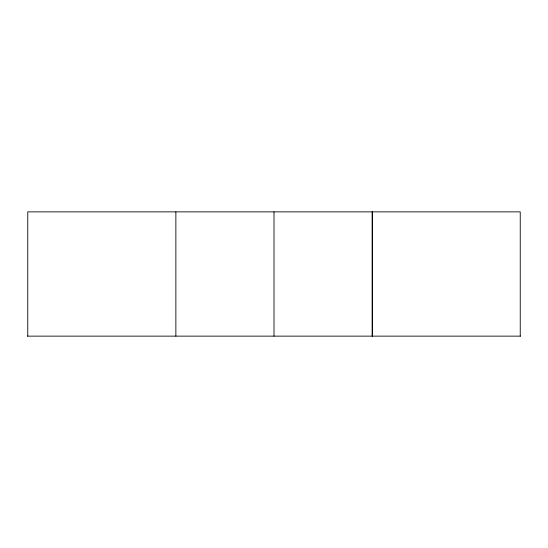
<?xml version="1.0" encoding="UTF-8"?>
<svg xmlns="http://www.w3.org/2000/svg" width="548" height="548" viewBox="0 0 548 548"><rect width="100%" height="100%" fill="white"/><g stroke="black" fill="none" stroke-linecap="round" stroke-linejoin="round"><path stroke-width="0.82" d="M27.4 336.136L520.6 336.136M520.237 336.136L520.237 211.864L27.763 211.864L27.763 336.136M372.496 211.864L372.496 336.136M372.133 211.864L372.133 336.136M274 211.864L274 336.136M175.867 211.864L175.867 336.136"/></g></svg>
